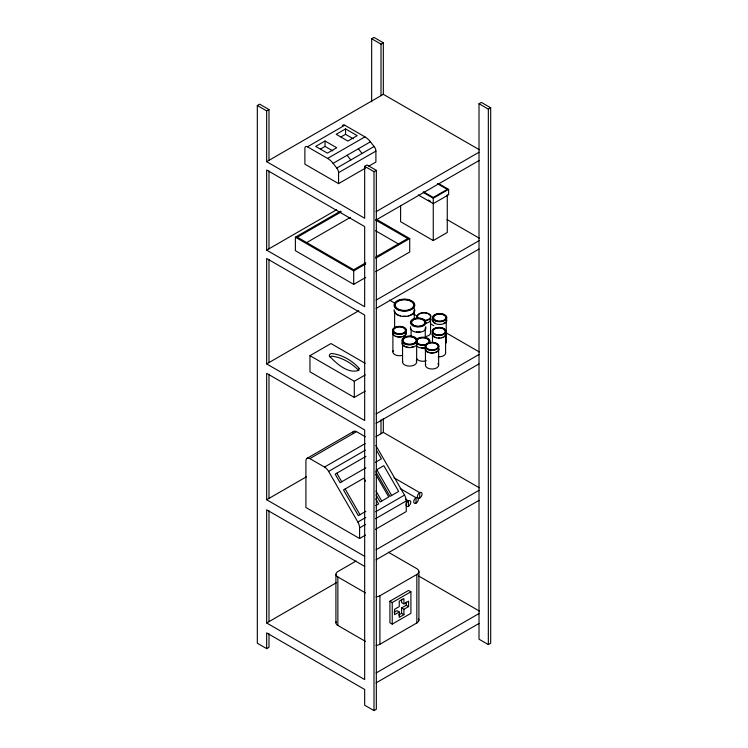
<?xml version="1.0" encoding="UTF-8"?>
<svg xmlns="http://www.w3.org/2000/svg" width="748" height="748" viewBox="0 0 748 748"><rect width="100%" height="100%" fill="white"/><g stroke="black" fill="none" stroke-linecap="round" stroke-linejoin="round"><path stroke-width="1.12" d="M371.663 101.737L371.663 38.746L374 37.4L383.331 42.786L383.331 94.313L266.662 161.671L266.662 110.891L257.321 105.505L257.321 643.243L266.662 648.628L268.99 647.282L268.99 633.79M257.321 105.505L259.659 104.159L268.99 109.545L268.99 160.324M371.663 38.746L381.003 44.132L383.331 42.786M266.662 110.891L268.99 109.545M365.809 167.889L338.564 183.615L304.885 164.177L304.885 148.291A3.647 2.104 60 0 1 307.465 146.804L344.8 125.243L364.921 136.865A15.156 8.752 60 0 1 370.428 141.802L374.131 146.496A5.133 2.964 60 0 1 375.898 151.115L375.898 162.064L368.829 166.14M345.539 128.918L336.207 134.303L347.876 141.045L357.207 135.65L345.539 128.918L345.539 134.303L353.318 138.801M325.043 141.007L315.703 146.402L327.372 153.134L336.712 147.749L325.043 141.007L325.043 146.402L332.823 150.89M340.873 136.996L345.539 134.303M320.378 149.095L325.043 146.402M307.465 146.804L327.587 158.426L364.921 136.865M327.587 158.426A15.156 8.752 60 0 1 333.094 163.354L370.428 141.802M338.564 183.615L338.564 172.666A5.133 2.964 60 0 0 336.796 168.048L374.131 146.496M338.564 172.666L375.898 151.115M266.662 161.671L364.669 218.257L364.669 166.308L366.997 164.962L376.338 170.348L376.338 709.254L374 710.6L364.669 705.214L364.669 689.469L266.662 632.883L266.662 648.628M479.01 103.738L481.338 102.392L490.679 107.777L490.679 643.243L488.341 644.589L479.01 639.194L479.01 103.738L488.341 109.124L490.679 107.777M364.669 166.308L374 171.694L376.338 170.348M266.662 250.15L364.669 306.736L364.669 226.579L266.662 169.992L266.662 250.15L336.6 209.767M365.716 277.424L353.711 284.352L295.376 250.674L295.376 237.2L340.377 211.217M341.369 211.787L297.339 237.2L353.711 269.748L365.716 262.819M306.353 242.782L350.382 217.359M376.085 211.665L479.01 152.237M376.085 219.987L479.01 160.568M423.256 192.46L433.27 198.239L448.622 189.375L448.622 194.761L433.27 203.634L418.254 194.966M375.73 257.041L407.744 238.547L375.533 219.949M295.376 237.2L353.711 270.888L365.716 263.951M375.711 258.182L409.717 238.547L409.717 252.02L375.711 271.655M400.601 205.7L400.601 221.707L433.27 240.566L447.267 232.488L447.267 194.761M376.085 300.144L479.01 240.716M266.662 363.921L364.669 420.507L364.669 315.067L266.662 258.481L266.662 363.921L358.797 310.719M376.085 308.475L479.01 249.056M365.295 391.082L354.3 397.431L309.962 371.831L309.962 355.665L330.962 343.538L365.22 363.322M309.962 355.665L354.3 381.265L365.295 374.916M376.085 413.915L479.01 354.487M307.063 458.328L353.729 431.381M365.538 535.072L359.582 538.513L305.913 507.527L305.913 460.871A5.563 3.216 60 0 1 309.84 458.608L356.516 431.661L365.314 436.739M376.085 423.34L479.01 363.911M364.669 566.395L266.662 509.809L266.662 622.981L364.669 679.567L364.669 429.932L266.662 373.346L266.662 499.748L306.325 476.85M375.954 436.645L383.331 432.391L479.318 487.808M309.84 458.608L324.51 467.07L365.22 443.564M324.51 467.07A8.2 4.731 60 0 1 328.606 471.399L365.351 450.184M365.894 456.392L335.151 474.148L340.097 482.712L365.884 467.827M375.468 462.301L381.415 458.861L376.468 450.287M376.16 470.109L383.808 465.686L398.656 491.408L390.007 496.41L375.73 471.67M365.884 511.295L358.339 515.653L343.491 489.931L363.809 478.206L365.52 481.17M375.711 505.62L378.656 503.918L375.805 498.972M359.582 538.513L359.582 527.882A8.396 4.853 60 0 0 357.843 522.029L365.781 517.448M375.711 511.707L404.509 495.083L375.851 445.443M359.582 527.882L365.538 524.442M375.468 518.71L406.248 500.936A8.396 4.853 60 0 0 404.509 495.083M375.468 529.341L406.248 511.567L406.248 500.936M356.076 561.037L337.862 571.556A6.638 3.833 0 0 0 337.862 576.97L337.862 625.468L365.482 641.419M376.085 549.743L479.01 490.314M266.662 622.981L336.6 582.599M376.085 559.803L479.01 500.384M376.048 596.867A6.732 3.88 0 0 0 379.928 595.763L416.842 574.445A7.059 4.077 0 0 0 416.842 568.686L388.306 552.202M389.914 601.205L408.576 590.434L410.914 591.78L410.914 613.332L392.242 624.113L389.914 622.766L389.914 601.205L392.242 602.551L410.914 591.78M401.583 599.326L401.583 602.551L403.911 603.907L408.576 601.205L408.576 606.6L403.911 609.293L401.583 607.946L401.583 613.332L398.778 614.95M394.112 612.257L396.908 610.639L399.245 611.986L399.245 617.371L403.911 614.678L403.911 609.293M401.583 607.946L406.248 605.254L408.576 606.6M399.245 611.986L394.579 614.678L394.579 609.293L399.245 606.6L399.245 601.205L403.911 598.512L403.911 603.907M376.048 645.365A6.732 3.88 0 0 0 379.928 644.262L416.842 622.953A7.059 4.077 0 0 0 418.375 618.512M376.085 672.976L479.01 613.547M376.085 682.877L479.01 623.458M329.821 356.992L331.317 356.142C341.518 357.105 351.579 362.976 358.554 370.335M383.331 94.313L479.318 149.731M438.618 183.597L448.622 189.375M437.365 183.662L447.267 189.375L433.27 197.453L423.368 191.74M428.314 199.987L430.296 201.128M446.986 219.538L479.318 238.201M376.524 219.388L409.717 238.547M375.533 230.73L398.684 244.1M389.399 300.06L395.458 303.557M413.644 314.057L417.683 316.395M430.82 323.978L433.849 325.726M445.976 332.72L479.318 351.971M393.981 477.794L419.712 492.661L419.712 498.046M400.199 488.566L416.038 497.71L416.038 503.105M405.453 499.187L408.427 500.898L408.427 506.293M418.693 576.035L479.318 611.041M266.662 499.748L364.669 556.334M401.583 613.332L403.911 614.678M337.862 576.97L365.482 592.921M358.367 148.768L362.069 153.462M347.091 155.275L350.793 159.969M333.094 163.354L336.796 168.048M376.805 469.735L391.653 495.457M375.618 474.213L388.754 496.971L380.106 501.964L376.104 495.036M376.048 491.118L381.751 501.01M336.796 473.194L341.752 481.768M345.137 488.977L359.984 514.699M328.606 471.399L357.843 522.029M488.341 109.124L488.341 644.589M446.229 342.36L446.229 320.799A6.601 3.815 0 0 0 446.21 319.807M445.593 353.477L445.593 334.618A6.601 3.815 0 0 0 445.584 333.627M438.637 365.417L438.637 349.241A6.601 3.815 0 0 1 438.319 350.223M433.27 198.239L433.27 240.566M432.503 342.519L432.503 333.645A6.601 3.815 0 0 0 432.503 334.637M425.453 350.008L425.453 365.015M425.247 327.858L425.247 337.844M418.917 571.566L418.917 620.064M416.842 574.445L416.842 622.953M416.655 344.08L416.655 361.836M414.27 319.059L414.27 309.822A9.902 5.713 0 0 1 410.39 315.086M411.101 328.97L411.101 336.74M406.248 602.018L406.248 605.254M402.546 362.228L402.546 343.369A7.059 4.077 0 0 0 402.873 344.417M394.617 328.531L394.617 311.205A9.902 5.713 0 0 0 395.262 312.655M392.896 332.86L392.896 351.728M392.242 602.551L392.242 624.113M383.331 418.469L383.331 432.391M381.003 44.132L381.003 95.66M381.003 419.815L381.003 433.737M379.928 595.763L379.928 644.262M374 171.694L374 710.6M354.3 381.265L354.3 397.431M353.711 270.888L353.711 284.352M335.917 574.258L335.917 622.766M268.99 170.974L268.99 248.804M268.99 259.453L268.99 362.574M268.99 374.318L268.99 498.402M268.99 510.8L268.99 621.635M337.862 625.468A6.638 3.833 0 0 1 336.142 621.775M352.719 432.83A5.563 3.216 60 0 1 356.516 431.661M445.584 352.486A6.601 3.815 0 0 1 438.206 356.777M426.285 360.76A6.601 3.815 0 0 1 416.561 358.516M426.164 336.422A6.601 3.815 0 0 0 430.558 332.533L430.558 319.059A6.601 3.815 0 0 1 429.932 321.004M446.21 341.359A6.601 3.815 0 0 1 445.799 343.323M402.48 355.328A6.601 3.815 0 0 1 395.196 354.823A6.601 3.815 0 0 1 393.214 350.747M437.926 363.481A6.601 3.815 0 0 1 432.559 369.016A6.601 3.815 0 0 1 425.762 364.033M409.68 315.366A9.902 5.713 0 0 1 408.146 315.815M405.64 316.189A9.902 5.713 0 0 1 403.06 316.18M400.563 315.778A9.902 5.713 0 0 1 399.039 315.31M398.338 315.02A9.902 5.713 0 0 1 396.534 313.954M444.957 322.631A6.601 3.815 0 0 1 443.751 323.342M435.71 323.388A6.601 3.815 0 0 1 434.485 322.687M433.606 321.836A6.601 3.815 0 0 1 433.148 320.873M445.154 335.581A6.601 3.815 0 0 1 444.293 336.441M443.078 337.152A6.601 3.815 0 0 1 441.591 337.647M439.927 337.909A6.601 3.815 0 0 1 438.206 337.909M436.533 337.657A6.601 3.815 0 0 1 432.952 335.6M420.002 331.803A7.078 4.086 0 0 1 416.346 331.803M424.705 347.68A6.601 3.815 0 0 1 421.292 347.708M437.58 351.121A6.601 3.815 0 0 1 435.037 352.439M433.419 352.776A6.601 3.815 0 0 1 425.584 349.84M416.318 360.788A7.059 4.077 0 0 1 409.941 366.109A7.059 4.077 0 0 1 402.695 361.172M405.949 332.28A6.601 3.815 0 0 1 403.901 335.899M402.48 336.46A6.601 3.815 0 0 1 395.888 336.263M394.579 335.609A6.601 3.815 0 0 1 393.214 331.888M413.42 346.595A7.059 4.077 0 0 1 411.755 347.053M408.099 347.156A7.059 4.077 0 0 1 406.37 346.791M404.855 346.193A7.059 4.077 0 0 1 403.658 345.38M416.954 340.443A6.152 3.553 0 0 1 426.369 338.377A6.152 3.553 0 0 1 426.51 344.202A6.152 3.553 0 0 1 416.991 342.285M438.889 348.203A7.003 4.039 0 0 1 431.68 353.084A7.003 4.039 0 0 1 425.388 347.801M416.982 341.808A7.751 4.479 0 0 1 409.969 347.642A7.751 4.479 0 0 1 402.022 342.219M424.855 347.988A7.153 4.133 0 0 1 416.767 346.118M445.528 332.57A7.031 4.058 0 0 1 439.067 338.19A7.031 4.058 0 0 1 432.54 332.589M425.696 326.698A7.789 4.497 0 0 1 418.179 332.355A7.789 4.497 0 0 1 410.652 326.698M405.687 331.252A6.947 4.011 0 0 1 400.03 337.067A6.947 4.011 0 0 1 392.887 331.822M414.055 308.279A10.369 5.984 0 0 1 405.697 316.46A10.369 5.984 0 0 1 394.168 309.681M446.285 318.713A7.181 4.142 0 0 1 440.684 324.445A7.181 4.142 0 0 1 432.55 319.835M430.577 318.012A7.003 4.039 0 0 1 426.304 323.173M417.365 318.003A7.003 4.039 0 0 1 422.227 312.748A7.003 4.039 0 0 1 430.885 316.002A7.003 4.039 0 0 1 424.509 320.696M417.749 317.928A6.601 3.815 0 0 1 422.33 312.973A6.601 3.815 0 0 1 430.483 316.039A6.601 3.815 0 0 1 424.481 320.462M424.855 345.286A7.153 4.133 0 0 1 416.767 343.426M416.673 339.302A7.153 4.133 0 0 1 425.556 337.479A7.153 4.133 0 0 1 429.848 342.332M417.15 339.452A6.601 3.815 0 0 1 426.136 337.993A6.601 3.815 0 0 1 428.669 343.173M427.641 343.977A6.601 3.815 0 0 1 417.244 343.267M342.304 126.019A3.647 2.104 60 0 1 344.8 125.243M359.143 368.409L358.928 370.297C348.054 374.337 336.104 363.294 329.26 355.824L329.821 354.3L331.317 353.449C341.771 354.543 352.299 360.461 359.143 368.409M416.645 502.665A3.301 1.907 -60 0 0 417.693 497.551A3.301 1.907 -60 0 0 413.784 501.01A3.301 1.907 -60 0 0 416.645 502.665M409.025 505.854A3.301 1.907 -60 0 0 410.072 500.739A3.301 1.907 -60 0 0 406.164 504.199A3.301 1.907 -60 0 0 409.025 505.854M420.32 497.607A3.301 1.907 -60 0 0 421.367 492.493A3.301 1.907 -60 0 0 417.459 495.952A3.301 1.907 -60 0 0 420.32 497.607M413.513 325.165A6.592 3.805 0 0 0 424.546 323.454A6.592 3.805 0 0 0 416.468 318.798A6.592 3.805 0 0 0 413.513 325.165M396.234 333.262A5.975 3.45 0 0 0 405.453 330.56A5.975 3.45 0 0 0 396.786 327.297A5.975 3.45 0 0 0 396.234 333.262M405.173 343.285A6.582 3.796 0 0 0 416.028 341.284A6.582 3.796 0 0 0 407.595 336.862A6.582 3.796 0 0 0 405.173 343.285M398.759 309.326A9.228 5.33 0 0 0 413.579 305.876A9.228 5.33 0 0 0 400.993 300.191A9.228 5.33 0 0 0 398.759 309.326M428.698 349.335A6.152 3.553 0 0 0 438.188 346.539A6.152 3.553 0 0 0 429.249 343.192A6.152 3.553 0 0 0 428.698 349.335M398.048 309.84A10.369 5.984 0 0 0 414.71 305.96A10.369 5.984 0 0 0 400.563 299.574A10.369 5.984 0 0 0 398.048 309.84M398.338 309.625A9.902 5.713 0 0 0 414.242 305.923A9.902 5.713 0 0 0 400.741 299.826A9.902 5.713 0 0 0 398.338 309.625M412.672 325.651A7.789 4.497 0 0 0 425.696 323.632A7.789 4.497 0 0 0 416.159 318.124A7.789 4.497 0 0 0 412.672 325.651M413.176 325.361A7.078 4.086 0 0 0 425.014 323.529A7.078 4.086 0 0 0 416.346 318.526A7.078 4.086 0 0 0 413.176 325.361M395.888 333.561A6.601 3.815 0 0 0 406.08 330.579A6.601 3.815 0 0 0 396.505 326.979A6.601 3.815 0 0 0 395.888 333.561M395.701 333.739A6.947 4.011 0 0 0 406.435 330.588A6.947 4.011 0 0 0 396.346 326.792A6.947 4.011 0 0 0 395.701 333.739M404.388 343.79A7.751 4.479 0 0 0 417.178 341.425A7.751 4.479 0 0 0 407.23 336.217A7.751 4.479 0 0 0 404.388 343.79M404.855 343.491A7.059 4.077 0 0 0 416.496 341.34A7.059 4.077 0 0 0 407.445 336.591A7.059 4.077 0 0 0 404.855 343.491M435.327 334.253A6.124 3.534 0 0 0 445.116 331.888A6.124 3.534 0 0 0 436.682 328.176A6.124 3.534 0 0 0 435.327 334.253M435.046 334.468A6.601 3.815 0 0 0 445.593 331.925A6.601 3.815 0 0 0 436.505 327.923A6.601 3.815 0 0 0 435.046 334.468M434.784 334.665A7.031 4.058 0 0 0 446.014 331.953A7.031 4.058 0 0 0 436.336 327.689A7.031 4.058 0 0 0 434.784 334.665M435.972 320.49A6.171 3.562 0 0 0 445.808 318.078A6.171 3.562 0 0 0 437.262 314.366A6.171 3.562 0 0 0 435.972 320.49M435.71 320.686A6.601 3.815 0 0 0 446.229 318.106A6.601 3.815 0 0 0 437.094 314.141A6.601 3.815 0 0 0 435.71 320.686M435.364 320.957A7.181 4.142 0 0 0 446.808 318.143A7.181 4.142 0 0 0 436.869 313.833A7.181 4.142 0 0 0 435.364 320.957M428.23 349.746A7.003 4.039 0 0 0 439.029 346.567A7.003 4.039 0 0 0 428.866 342.752A7.003 4.039 0 0 0 428.23 349.746M428.454 349.55A6.601 3.815 0 0 0 438.637 346.548A6.601 3.815 0 0 0 429.043 342.958A6.601 3.815 0 0 0 428.454 349.55"/></g></svg>
